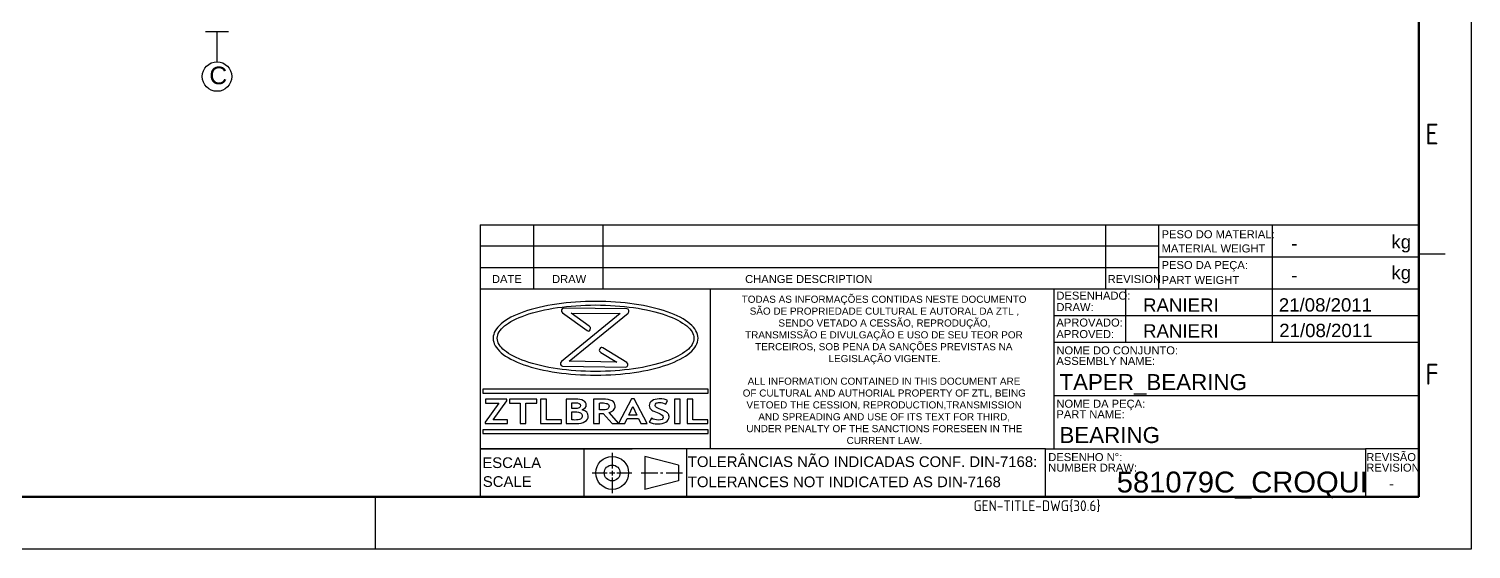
# Model space of a CAD drawing. Header units: millimetres. Extents: x 2659 to 3032, y 1080 to 1344.
# Drawn here: x 2786.1 to 3031.5, y 1079.9 to 1168.4 of the extents above; entities that cross this region are included whole.
import ezdxf
from ezdxf.enums import TextEntityAlignment as Align

# ---------------------------------------------------------------- set-up
doc = ezdxf.new("R2010")
doc.units = ezdxf.units.MM
for name, color, linetype, lineweight in [('AM_0', 7, 'Continuous', 50), ('AM_5', 3, 'Continuous', 25), ('AM_8', 1, 'Continuous', 25), ('AM_BOR', 7, 'Continuous', 50)]:
    doc.layers.add(name, color=color, linetype=linetype, lineweight=lineweight)
doc.layers.add('Camada 1', color=7, linetype='Continuous')
doc.styles.add('ACISOTS', font='isocp.shx', dxfattribs={"height": 1})
doc.styles.get("Standard").update_dxf_attribs({"font": 'arial.ttf'})

# ---------------------------------------------------------------- blocks, each defined once
blk = doc.blocks.new('A3 ZTL')
for p, q in [((401.17, 9.78), (401.17, 280.82)), ((19.57, 9.78), (401.17, 9.78))]:
    blk.add_line(p, q)
at = {"layer": 'AM_BOR', "color": 135, "lineweight": 25}
for p, q in [((410.96, 290.61), (410.96, 0)), ((406.07, 55.28), (401.17, 55.28)), ((205.48, 9.78), (205.48, 0)), ((410.96, 0), (0, 0))]:
    blk.add_line(p, q, dxfattribs=at)
at = {"layer": 'AM_BOR', "color": 135, "lineweight": 25, "style": 'ACISOTS'}
for s, p in [('E', (403.62, 77.79)), ('F', (403.62, 32.78))]:
    blk.add_text(s, height=3.91, dxfattribs=at).set_placement(p, align=Align.MIDDLE)

msp = doc.modelspace()

# ---------------------------------------------------------------- linework, layer by layer
at = {"layer": 'AM_5', "color": 0}
for p, q in [((2816.219, 1167.963), (2820.1, 1167.963)), ((2818.159, 1162.807), (2818.159, 1167.963))]:
    msp.add_line(p, q, dxfattribs=at)
msp.add_circle((2818.159, 1160.301), 2.506, dxfattribs=at)
at = {"layer": 'AM_8', "color": 0}
for p, q in [((2862.914, 1135.089), (3022.634, 1135.089)), ((2862.914, 1135.089), (2862.914, 1088.806)), ((2871.989, 1135.089), (2871.989, 1124.199)), ((2883.787, 1135.089), (2883.787, 1124.199)), ((2969.317, 1135.089), (2969.317, 1124.199)), ((2978.392, 1124.199), (2978.392, 1135.089)), ((2997.678, 1135.089), (2997.678, 1129.644)), ((3022.634, 1088.806), (3022.634, 1135.089)), ((2978.392, 1131.459), (2862.914, 1131.459)), ((2978.392, 1129.644), (3022.634, 1129.644)), ((2997.678, 1129.644), (2997.678, 1124.199)), ((2862.914, 1127.829), (2978.392, 1127.829)), ((2862.914, 1124.199), (2959.109, 1124.199)), ((2902.07, 1124.199), (2902.07, 1096.974)), ((2959.109, 1124.199), (3022.634, 1124.199)), ((2960.495, 1124.199), (2960.495, 1106.956)), ((2972.722, 1124.199), (2972.722, 1115.124)), ((2997.678, 1124.199), (2997.678, 1115.124)), ((2960.495, 1119.661), (3022.634, 1119.661)), ((2960.495, 1115.124), (3022.634, 1115.124)), ((2960.495, 1106.956), (2960.495, 1096.974)), ((2960.495, 1106.049), (3022.634, 1106.049)), ((2862.914, 1096.974), (2888.766, 1096.974)), ((2959.109, 1096.974), (2862.914, 1096.974)), ((2903.173, 1096.974), (2862.914, 1096.974)), ((2880.551, 1096.974), (2880.551, 1088.806)), ((2898.027, 1096.974), (2898.027, 1088.806)), ((2959.109, 1088.806), (2959.109, 1096.974)), ((2959.109, 1096.974), (3013.559, 1096.974)), ((3022.634, 1096.974), (3013.559, 1096.974)), ((3013.559, 1096.974), (3013.559, 1088.806)), ((2885.387, 1096.319), (2885.387, 1093.626)), ((2896.669, 1094.236), (2890.96, 1095.684)), ((2890.96, 1095.684), (2890.96, 1090.096)), ((2881.974, 1092.89), (2884.536, 1092.89)), ((2884.925, 1092.89), (2885.826, 1092.89)), ((2885.387, 1093.251), (2885.387, 1092.447)), ((2885.387, 1092.087), (2885.387, 1089.461)), ((2886.173, 1092.89), (2888.719, 1092.89)), ((2890.337, 1092.89), (2893.144, 1092.89)), ((2893.576, 1092.89), (2894.028, 1092.89)), ((2894.551, 1092.89), (2897.331, 1092.89)), ((2896.669, 1094.236), (2896.669, 1091.544)), ((2896.669, 1091.544), (2890.96, 1090.096)), ((2862.914, 1088.806), (3022.634, 1088.806))]:
    msp.add_line(p, q, dxfattribs=at)
for radius in [2.794, 1.346]:
    msp.add_circle((2885.387, 1092.89), radius, dxfattribs=at)
at = {"layer": 'Camada 1'}
for points, knots in [([(2882.56, 1122.069), (2884.887, 1122.069), (2887.11, 1121.906), (2889.142, 1121.611), (2889.142, 1121.611), (2891.253, 1121.305), (2893.157, 1120.855), (2894.754, 1120.298), (2894.754, 1120.298), (2896.393, 1119.726), (2897.716, 1119.035), (2898.62, 1118.262), (2898.62, 1118.262), (2899.501, 1117.51), (2899.987, 1116.678), (2899.987, 1115.798), (2899.987, 1115.798), (2899.987, 1114.918), (2899.501, 1114.086), (2898.62, 1113.334), (2898.62, 1113.334), (2897.716, 1112.561), (2896.393, 1111.87), (2894.754, 1111.298), (2894.754, 1111.298), (2893.157, 1110.741), (2891.253, 1110.291), (2889.142, 1109.985), (2889.142, 1109.985), (2887.111, 1109.69), (2884.887, 1109.527), (2882.56, 1109.527), (2882.56, 1109.527), (2880.234, 1109.527), (2878.01, 1109.69), (2875.979, 1109.985), (2875.979, 1109.985), (2873.868, 1110.291), (2871.964, 1110.741), (2870.367, 1111.298), (2870.367, 1111.298), (2868.728, 1111.87), (2867.405, 1112.561), (2866.5, 1113.334), (2866.5, 1113.334), (2865.62, 1114.086), (2865.134, 1114.918), (2865.134, 1115.798), (2865.134, 1115.798), (2865.134, 1116.678), (2865.62, 1117.51), (2866.5, 1118.262), (2866.5, 1118.262), (2867.405, 1119.035), (2868.728, 1119.726), (2870.367, 1120.298), (2870.367, 1120.298), (2871.964, 1120.855), (2873.868, 1121.305), (2875.979, 1121.611), (2875.979, 1121.611), (2878.01, 1121.906), (2880.234, 1122.069), (2882.56, 1122.069)], [0, 0, 0, 0, 0.0588235, 0.0588235, 0.0588235, 0.0588235, 0.1176471, 0.1176471, 0.1176471, 0.1176471, 0.1764706, 0.1764706, 0.1764706, 0.1764706, 0.2352941, 0.2352941, 0.2352941, 0.2352941, 0.2941176, 0.2941176, 0.2941176, 0.2941176, 0.3529412, 0.3529412, 0.3529412, 0.3529412, 0.4117647, 0.4117647, 0.4117647, 0.4117647, 0.4705882, 0.4705882, 0.4705882, 0.4705882, 0.5294118, 0.5294118, 0.5294118, 0.5294118, 0.5882353, 0.5882353, 0.5882353, 0.5882353, 0.6470588, 0.6470588, 0.6470588, 0.6470588, 0.7058824, 0.7058824, 0.7058824, 0.7058824, 0.7647059, 0.7647059, 0.7647059, 0.7647059, 0.8235294, 0.8235294, 0.8235294, 0.8235294, 0.8823529, 0.8823529, 0.8823529, 0.8823529, 1, 1, 1, 1]), ([(2882.56, 1121.45), (2880.274, 1121.45), (2878.093, 1121.291), (2876.104, 1121.003), (2876.104, 1121.003), (2874.038, 1120.704), (2872.177, 1120.266), (2870.621, 1119.723), (2870.621, 1119.723), (2869.107, 1119.194), (2867.887, 1118.57), (2867.056, 1117.884), (2867.056, 1117.884), (2866.267, 1117.233), (2865.831, 1116.528), (2865.831, 1115.798), (2865.831, 1115.798), (2865.831, 1115.068), (2866.267, 1114.363), (2867.056, 1113.712), (2867.056, 1113.712), (2867.887, 1113.026), (2869.107, 1112.402), (2870.621, 1111.873), (2870.621, 1111.873), (2872.177, 1111.33), (2874.037, 1110.892), (2876.104, 1110.593), (2876.104, 1110.593), (2878.093, 1110.305), (2880.274, 1110.145), (2882.56, 1110.145), (2882.56, 1110.145), (2884.846, 1110.145), (2887.027, 1110.305), (2889.017, 1110.593), (2889.017, 1110.593), (2891.083, 1110.892), (2892.943, 1111.33), (2894.499, 1111.873), (2894.499, 1111.873), (2896.014, 1112.402), (2897.234, 1113.026), (2898.065, 1113.712), (2898.065, 1113.712), (2898.854, 1114.363), (2899.289, 1115.068), (2899.289, 1115.798), (2899.289, 1115.798), (2899.289, 1116.528), (2898.854, 1117.233), (2898.065, 1117.884), (2898.065, 1117.884), (2897.234, 1118.57), (2896.014, 1119.194), (2894.499, 1119.723), (2894.499, 1119.723), (2892.943, 1120.266), (2891.083, 1120.704), (2889.016, 1121.003), (2889.016, 1121.003), (2887.027, 1121.291), (2884.846, 1121.45), (2882.56, 1121.45)], [0, 0, 0, 0, 0.0588235, 0.0588235, 0.0588235, 0.0588235, 0.1176471, 0.1176471, 0.1176471, 0.1176471, 0.1764706, 0.1764706, 0.1764706, 0.1764706, 0.2352941, 0.2352941, 0.2352941, 0.2352941, 0.2941176, 0.2941176, 0.2941176, 0.2941176, 0.3529412, 0.3529412, 0.3529412, 0.3529412, 0.4117647, 0.4117647, 0.4117647, 0.4117647, 0.4705882, 0.4705882, 0.4705882, 0.4705882, 0.5294118, 0.5294118, 0.5294118, 0.5294118, 0.5882353, 0.5882353, 0.5882353, 0.5882353, 0.6470588, 0.6470588, 0.6470588, 0.6470588, 0.7058824, 0.7058824, 0.7058824, 0.7058824, 0.7647059, 0.7647059, 0.7647059, 0.7647059, 0.8235294, 0.8235294, 0.8235294, 0.8235294, 0.8823529, 0.8823529, 0.8823529, 0.8823529, 1, 1, 1, 1]), ([(2881.111, 1117.133), (2881.111, 1117.133), (2876.936, 1120.125), (2876.936, 1120.125), (2876.936, 1120.125), (2876.625, 1120.348), (2876.751, 1120.913), (2877.117, 1120.91), (2877.117, 1120.91), (2877.117, 1120.91), (2887.9, 1120.823), (2887.9, 1120.823), (2887.9, 1120.823), (2888.254, 1120.821), (2888.385, 1120.287), (2888.097, 1120.052), (2888.097, 1120.052), (2888.097, 1120.052), (2878.058, 1111.873), (2878.058, 1111.873), (2878.058, 1111.873), (2878.058, 1111.873), (2886.194, 1111.742), (2886.194, 1111.742), (2886.194, 1111.742), (2886.194, 1111.742), (2883.458, 1113.391), (2883.458, 1113.391), (2883.458, 1113.391), (2883.278, 1113.499), (2883.098, 1113.608), (2883.255, 1113.984), (2883.255, 1113.984), (2883.412, 1114.36), (2883.592, 1114.251), (2883.771, 1114.143), (2883.771, 1114.143), (2883.771, 1114.143), (2887.874, 1111.672), (2887.874, 1111.672), (2887.874, 1111.672), (2888.21, 1111.469), (2888.091, 1110.867), (2887.713, 1110.873), (2887.713, 1110.873), (2887.713, 1110.873), (2876.93, 1111.047), (2876.93, 1111.047), (2876.93, 1111.047), (2876.577, 1111.052), (2876.448, 1111.584), (2876.736, 1111.819), (2876.736, 1111.819), (2876.736, 1111.819), (2886.764, 1119.988), (2886.764, 1119.988), (2886.764, 1119.988), (2886.764, 1119.988), (2878.406, 1120.055), (2878.406, 1120.055), (2878.406, 1120.055), (2878.406, 1120.055), (2881.471, 1117.859), (2881.471, 1117.859), (2881.471, 1117.859), (2881.642, 1117.736), (2881.813, 1117.614), (2881.633, 1117.251), (2881.633, 1117.251), (2881.452, 1116.888), (2881.282, 1117.011), (2881.111, 1117.133)], [0, 0, 0, 0, 0.0526316, 0.0526316, 0.0526316, 0.0526316, 0.1052632, 0.1052632, 0.1052632, 0.1052632, 0.1578947, 0.1578947, 0.1578947, 0.1578947, 0.2105263, 0.2105263, 0.2105263, 0.2105263, 0.2631579, 0.2631579, 0.2631579, 0.2631579, 0.3157895, 0.3157895, 0.3157895, 0.3157895, 0.3684211, 0.3684211, 0.3684211, 0.3684211, 0.4210526, 0.4210526, 0.4210526, 0.4210526, 0.4736842, 0.4736842, 0.4736842, 0.4736842, 0.5263158, 0.5263158, 0.5263158, 0.5263158, 0.5789474, 0.5789474, 0.5789474, 0.5789474, 0.6315789, 0.6315789, 0.6315789, 0.6315789, 0.6842105, 0.6842105, 0.6842105, 0.6842105, 0.7368421, 0.7368421, 0.7368421, 0.7368421, 0.7894737, 0.7894737, 0.7894737, 0.7894737, 0.8421053, 0.8421053, 0.8421053, 0.8421053, 0.8947368, 0.8947368, 0.8947368, 0.8947368, 1, 1, 1, 1]), ([(2863.467, 1107.107), (2863.467, 1107.107), (2901.654, 1107.107), (2901.654, 1107.107), (2901.654, 1107.107), (2901.654, 1107.107), (2901.729, 1107.107), (2901.729, 1107.107), (2901.729, 1107.107), (2901.729, 1107.107), (2901.729, 1107.032), (2901.729, 1107.032), (2901.729, 1107.032), (2901.729, 1107.032), (2901.729, 1106.535), (2901.729, 1106.535), (2901.729, 1106.535), (2901.729, 1106.535), (2901.729, 1106.46), (2901.729, 1106.46), (2901.729, 1106.46), (2901.729, 1106.46), (2901.654, 1106.46), (2901.654, 1106.46), (2901.654, 1106.46), (2901.654, 1106.46), (2863.467, 1106.46), (2863.467, 1106.46), (2863.467, 1106.46), (2863.467, 1106.46), (2863.392, 1106.46), (2863.392, 1106.46), (2863.392, 1106.46), (2863.392, 1106.46), (2863.392, 1106.535), (2863.392, 1106.535), (2863.392, 1106.535), (2863.392, 1106.535), (2863.392, 1107.032), (2863.392, 1107.032), (2863.392, 1107.032), (2863.392, 1107.032), (2863.392, 1107.107), (2863.392, 1107.107), (2863.392, 1107.107), (2863.392, 1107.107), (2863.467, 1107.107), (2863.467, 1107.107)], [0, 0, 0, 0, 0.0769231, 0.0769231, 0.0769231, 0.0769231, 0.1538462, 0.1538462, 0.1538462, 0.1538462, 0.2307692, 0.2307692, 0.2307692, 0.2307692, 0.3076923, 0.3076923, 0.3076923, 0.3076923, 0.3846154, 0.3846154, 0.3846154, 0.3846154, 0.4615385, 0.4615385, 0.4615385, 0.4615385, 0.5384615, 0.5384615, 0.5384615, 0.5384615, 0.6153846, 0.6153846, 0.6153846, 0.6153846, 0.6923077, 0.6923077, 0.6923077, 0.6923077, 0.7692308, 0.7692308, 0.7692308, 0.7692308, 0.8461538, 0.8461538, 0.8461538, 0.8461538, 1, 1, 1, 1]), ([(2863.772, 1101.295), (2863.772, 1101.295), (2863.772, 1101.531), (2863.772, 1101.531), (2863.772, 1101.531), (2863.772, 1101.531), (2866.108, 1104.762), (2866.108, 1104.762), (2866.108, 1104.762), (2866.108, 1104.762), (2863.811, 1104.762), (2863.811, 1104.762), (2863.811, 1104.762), (2863.811, 1104.762), (2863.811, 1105.411), (2863.811, 1105.411), (2863.811, 1105.411), (2863.811, 1105.411), (2867.462, 1105.411), (2867.462, 1105.411), (2867.462, 1105.411), (2867.462, 1105.411), (2867.462, 1105.175), (2867.462, 1105.175), (2867.462, 1105.175), (2867.462, 1105.175), (2865.119, 1101.944), (2865.119, 1101.944), (2865.119, 1101.944), (2865.119, 1101.944), (2867.546, 1101.944), (2867.546, 1101.944), (2867.546, 1101.944), (2867.546, 1101.944), (2867.546, 1101.295), (2867.546, 1101.295), (2867.546, 1101.295), (2867.546, 1101.295), (2863.772, 1101.295), (2863.772, 1101.295)], [0, 0, 0, 0, 0.0909091, 0.0909091, 0.0909091, 0.0909091, 0.1818182, 0.1818182, 0.1818182, 0.1818182, 0.2727273, 0.2727273, 0.2727273, 0.2727273, 0.3636364, 0.3636364, 0.3636364, 0.3636364, 0.4545455, 0.4545455, 0.4545455, 0.4545455, 0.5454545, 0.5454545, 0.5454545, 0.5454545, 0.6363636, 0.6363636, 0.6363636, 0.6363636, 0.7272727, 0.7272727, 0.7272727, 0.7272727, 0.8181818, 0.8181818, 0.8181818, 0.8181818, 1, 1, 1, 1]), ([(2870.704, 1104.762), (2870.704, 1104.762), (2870.704, 1101.295), (2870.704, 1101.295), (2870.704, 1101.295), (2870.704, 1101.295), (2869.709, 1101.295), (2869.709, 1101.295), (2869.709, 1101.295), (2869.709, 1101.295), (2869.709, 1104.762), (2869.709, 1104.762), (2869.709, 1104.762), (2869.709, 1104.762), (2867.928, 1104.762), (2867.928, 1104.762), (2867.928, 1104.762), (2867.928, 1104.762), (2867.928, 1105.411), (2867.928, 1105.411), (2867.928, 1105.411), (2867.928, 1105.411), (2872.565, 1105.411), (2872.565, 1105.411), (2872.565, 1105.411), (2872.565, 1105.411), (2872.565, 1104.762), (2872.565, 1104.762), (2872.565, 1104.762), (2872.565, 1104.762), (2870.704, 1104.762), (2870.704, 1104.762)], [0, 0, 0, 0, 0.1111111, 0.1111111, 0.1111111, 0.1111111, 0.2222222, 0.2222222, 0.2222222, 0.2222222, 0.3333333, 0.3333333, 0.3333333, 0.3333333, 0.4444444, 0.4444444, 0.4444444, 0.4444444, 0.5555556, 0.5555556, 0.5555556, 0.5555556, 0.6666667, 0.6666667, 0.6666667, 0.6666667, 0.7777778, 0.7777778, 0.7777778, 0.7777778, 1, 1, 1, 1]), ([(2873.215, 1101.295), (2873.215, 1101.295), (2873.215, 1105.411), (2873.215, 1105.411), (2873.215, 1105.411), (2873.215, 1105.411), (2874.209, 1105.411), (2874.209, 1105.411), (2874.209, 1105.411), (2874.209, 1105.411), (2874.209, 1101.944), (2874.209, 1101.944), (2874.209, 1101.944), (2874.209, 1101.944), (2876.741, 1101.944), (2876.741, 1101.944), (2876.741, 1101.944), (2876.741, 1101.944), (2876.741, 1101.295), (2876.741, 1101.295), (2876.741, 1101.295), (2876.741, 1101.295), (2873.215, 1101.295), (2873.215, 1101.295)], [0, 0, 0, 0, 0.1428571, 0.1428571, 0.1428571, 0.1428571, 0.2857143, 0.2857143, 0.2857143, 0.2857143, 0.4285714, 0.4285714, 0.4285714, 0.4285714, 0.5714286, 0.5714286, 0.5714286, 0.5714286, 0.7142857, 0.7142857, 0.7142857, 0.7142857, 1, 1, 1, 1]), ([(2879.255, 1101.295), (2879.255, 1101.295), (2877.542, 1101.295), (2877.542, 1101.295), (2877.542, 1101.295), (2877.542, 1101.295), (2877.542, 1105.408), (2877.542, 1105.408), (2877.542, 1105.408), (2878.298, 1105.434), (2878.826, 1105.447), (2879.129, 1105.447), (2879.129, 1105.447), (2879.711, 1105.447), (2880.165, 1105.356), (2880.493, 1105.173), (2880.493, 1105.173), (2880.82, 1104.991), (2880.983, 1104.73), (2880.983, 1104.392), (2880.983, 1104.392), (2880.983, 1104.066), (2880.748, 1103.808), (2880.28, 1103.619), (2880.28, 1103.619), (2880.975, 1103.44), (2881.324, 1103.073), (2881.324, 1102.517), (2881.324, 1102.517), (2881.324, 1102.143), (2881.131, 1101.846), (2880.747, 1101.625), (2880.747, 1101.625), (2880.362, 1101.406), (2879.865, 1101.295), (2879.255, 1101.295)], [0, 0, 0, 0, 0.1, 0.1, 0.1, 0.1, 0.2, 0.2, 0.2, 0.2, 0.3, 0.3, 0.3, 0.3, 0.4, 0.4, 0.4, 0.4, 0.5, 0.5, 0.5, 0.5, 0.6, 0.6, 0.6, 0.6, 0.7, 0.7, 0.7, 0.7, 0.8, 0.8, 0.8, 0.8, 1, 1, 1, 1]), ([(2878.536, 1104.824), (2878.536, 1104.824), (2878.536, 1103.837), (2878.536, 1103.837), (2878.536, 1103.837), (2878.689, 1103.831), (2878.85, 1103.827), (2879.018, 1103.827), (2879.018, 1103.827), (2879.665, 1103.827), (2879.989, 1104.005), (2879.989, 1104.363), (2879.989, 1104.363), (2879.989, 1104.679), (2879.695, 1104.838), (2879.107, 1104.838), (2879.107, 1104.838), (2878.951, 1104.838), (2878.761, 1104.833), (2878.536, 1104.824)], [0, 0, 0, 0, 0.1666667, 0.1666667, 0.1666667, 0.1666667, 0.3333333, 0.3333333, 0.3333333, 0.3333333, 0.5, 0.5, 0.5, 0.5, 0.6666667, 0.6666667, 0.6666667, 0.6666667, 1, 1, 1, 1]), ([(2885.36, 1101.295), (2885.36, 1101.295), (2883.866, 1102.994), (2883.866, 1102.994), (2883.866, 1102.994), (2883.716, 1102.996), (2883.506, 1103.003), (2883.234, 1103.015), (2883.234, 1103.015), (2883.234, 1103.015), (2883.234, 1101.295), (2883.234, 1101.295), (2883.234, 1101.295), (2883.234, 1101.295), (2882.202, 1101.295), (2882.202, 1101.295), (2882.202, 1101.295), (2882.202, 1101.295), (2882.202, 1105.411), (2882.202, 1105.411), (2882.202, 1105.411), (2882.258, 1105.411), (2882.474, 1105.418), (2882.849, 1105.432), (2882.849, 1105.432), (2883.224, 1105.446), (2883.525, 1105.453), (2883.755, 1105.453), (2883.755, 1105.453), (2885.177, 1105.453), (2885.889, 1105.048), (2885.889, 1104.239), (2885.889, 1104.239), (2885.889, 1103.996), (2885.789, 1103.774), (2885.594, 1103.574), (2885.594, 1103.574), (2885.398, 1103.373), (2885.15, 1103.232), (2884.853, 1103.15), (2884.853, 1103.15), (2884.853, 1103.15), (2886.507, 1101.295), (2886.507, 1101.295), (2886.507, 1101.295), (2886.507, 1101.295), (2885.36, 1101.295), (2885.36, 1101.295)], [0, 0, 0, 0, 0.0769231, 0.0769231, 0.0769231, 0.0769231, 0.1538462, 0.1538462, 0.1538462, 0.1538462, 0.2307692, 0.2307692, 0.2307692, 0.2307692, 0.3076923, 0.3076923, 0.3076923, 0.3076923, 0.3846154, 0.3846154, 0.3846154, 0.3846154, 0.4615385, 0.4615385, 0.4615385, 0.4615385, 0.5384615, 0.5384615, 0.5384615, 0.5384615, 0.6153846, 0.6153846, 0.6153846, 0.6153846, 0.6923077, 0.6923077, 0.6923077, 0.6923077, 0.7692308, 0.7692308, 0.7692308, 0.7692308, 0.8461538, 0.8461538, 0.8461538, 0.8461538, 1, 1, 1, 1]), ([(2883.234, 1104.776), (2883.234, 1104.776), (2883.234, 1103.633), (2883.234, 1103.633), (2883.234, 1103.633), (2883.418, 1103.622), (2883.559, 1103.616), (2883.656, 1103.616), (2883.656, 1103.616), (2884.071, 1103.616), (2884.375, 1103.659), (2884.567, 1103.745), (2884.567, 1103.745), (2884.76, 1103.832), (2884.856, 1103.998), (2884.856, 1104.248), (2884.856, 1104.248), (2884.856, 1104.45), (2884.753, 1104.592), (2884.546, 1104.672), (2884.546, 1104.672), (2884.34, 1104.752), (2884.015, 1104.792), (2883.571, 1104.792), (2883.571, 1104.792), (2883.464, 1104.792), (2883.352, 1104.788), (2883.234, 1104.776)], [0, 0, 0, 0, 0.125, 0.125, 0.125, 0.125, 0.25, 0.25, 0.25, 0.25, 0.375, 0.375, 0.375, 0.375, 0.5, 0.5, 0.5, 0.5, 0.625, 0.625, 0.625, 0.625, 0.75, 0.75, 0.75, 0.75, 1, 1, 1, 1]), ([(2890.254, 1101.295), (2890.254, 1101.295), (2889.845, 1102.129), (2889.845, 1102.129), (2889.845, 1102.129), (2889.845, 1102.129), (2887.926, 1102.129), (2887.926, 1102.129), (2887.926, 1102.129), (2887.926, 1102.129), (2887.535, 1101.295), (2887.535, 1101.295), (2887.535, 1101.295), (2887.535, 1101.295), (2886.431, 1101.295), (2886.431, 1101.295), (2886.431, 1101.295), (2886.431, 1101.295), (2888.664, 1105.468), (2888.664, 1105.468), (2888.664, 1105.468), (2888.664, 1105.468), (2889.1, 1105.468), (2889.1, 1105.468), (2889.1, 1105.468), (2889.1, 1105.468), (2891.351, 1101.295), (2891.351, 1101.295), (2891.351, 1101.295), (2891.351, 1101.295), (2890.254, 1101.295), (2890.254, 1101.295)], [0, 0, 0, 0, 0.1111111, 0.1111111, 0.1111111, 0.1111111, 0.2222222, 0.2222222, 0.2222222, 0.2222222, 0.3333333, 0.3333333, 0.3333333, 0.3333333, 0.4444444, 0.4444444, 0.4444444, 0.4444444, 0.5555556, 0.5555556, 0.5555556, 0.5555556, 0.6666667, 0.6666667, 0.6666667, 0.6666667, 0.7777778, 0.7777778, 0.7777778, 0.7777778, 1, 1, 1, 1]), ([(2888.882, 1104.209), (2888.882, 1104.209), (2888.209, 1102.688), (2888.209, 1102.688), (2888.209, 1102.688), (2888.209, 1102.688), (2889.554, 1102.688), (2889.554, 1102.688), (2889.554, 1102.688), (2889.554, 1102.688), (2888.882, 1104.209), (2888.882, 1104.209)], [0, 0, 0, 0, 0.25, 0.25, 0.25, 0.25, 0.5, 0.5, 0.5, 0.5, 1, 1, 1, 1]), ([(2891.676, 1101.522), (2891.676, 1101.522), (2892.044, 1102.177), (2892.044, 1102.177), (2892.044, 1102.177), (2892.436, 1101.975), (2892.822, 1101.874), (2893.202, 1101.874), (2893.202, 1101.874), (2893.786, 1101.874), (2894.077, 1102.024), (2894.077, 1102.323), (2894.077, 1102.323), (2894.077, 1102.464), (2894.008, 1102.598), (2893.871, 1102.725), (2893.871, 1102.725), (2893.734, 1102.853), (2893.45, 1102.995), (2893.02, 1103.154), (2893.02, 1103.154), (2892.591, 1103.312), (2892.301, 1103.442), (2892.153, 1103.544), (2892.153, 1103.544), (2892.004, 1103.647), (2891.889, 1103.767), (2891.808, 1103.908), (2891.808, 1103.908), (2891.728, 1104.048), (2891.688, 1104.204), (2891.688, 1104.374), (2891.688, 1104.374), (2891.688, 1104.693), (2891.847, 1104.956), (2892.164, 1105.166), (2892.164, 1105.166), (2892.481, 1105.376), (2892.889, 1105.481), (2893.386, 1105.481), (2893.386, 1105.481), (2894.033, 1105.481), (2894.508, 1105.392), (2894.812, 1105.214), (2894.812, 1105.214), (2894.812, 1105.214), (2894.509, 1104.585), (2894.509, 1104.585), (2894.509, 1104.585), (2894.161, 1104.768), (2893.792, 1104.86), (2893.405, 1104.86), (2893.405, 1104.86), (2893.176, 1104.86), (2892.998, 1104.815), (2892.872, 1104.727), (2892.872, 1104.727), (2892.745, 1104.638), (2892.682, 1104.522), (2892.682, 1104.38), (2892.682, 1104.38), (2892.682, 1104.144), (2893.037, 1103.899), (2893.748, 1103.644), (2893.748, 1103.644), (2894.123, 1103.509), (2894.393, 1103.385), (2894.559, 1103.272), (2894.559, 1103.272), (2894.725, 1103.158), (2894.851, 1103.026), (2894.937, 1102.876), (2894.937, 1102.876), (2895.025, 1102.725), (2895.068, 1102.556), (2895.068, 1102.371), (2895.068, 1102.371), (2895.068, 1102.037), (2894.889, 1101.763), (2894.53, 1101.548), (2894.53, 1101.548), (2894.173, 1101.333), (2893.692, 1101.225), (2893.091, 1101.225), (2893.091, 1101.225), (2892.569, 1101.225), (2892.098, 1101.324), (2891.676, 1101.522)], [0, 0, 0, 0, 0.0434783, 0.0434783, 0.0434783, 0.0434783, 0.0869565, 0.0869565, 0.0869565, 0.0869565, 0.1304348, 0.1304348, 0.1304348, 0.1304348, 0.173913, 0.173913, 0.173913, 0.173913, 0.2173913, 0.2173913, 0.2173913, 0.2173913, 0.2608696, 0.2608696, 0.2608696, 0.2608696, 0.3043478, 0.3043478, 0.3043478, 0.3043478, 0.3478261, 0.3478261, 0.3478261, 0.3478261, 0.3913043, 0.3913043, 0.3913043, 0.3913043, 0.4347826, 0.4347826, 0.4347826, 0.4347826, 0.4782609, 0.4782609, 0.4782609, 0.4782609, 0.5217391, 0.5217391, 0.5217391, 0.5217391, 0.5652174, 0.5652174, 0.5652174, 0.5652174, 0.6086957, 0.6086957, 0.6086957, 0.6086957, 0.6521739, 0.6521739, 0.6521739, 0.6521739, 0.6956522, 0.6956522, 0.6956522, 0.6956522, 0.7391304, 0.7391304, 0.7391304, 0.7391304, 0.7826087, 0.7826087, 0.7826087, 0.7826087, 0.826087, 0.826087, 0.826087, 0.826087, 0.8695652, 0.8695652, 0.8695652, 0.8695652, 0.9130435, 0.9130435, 0.9130435, 0.9130435, 1, 1, 1, 1]), ([(2895.966, 1101.295), (2895.966, 1101.295), (2895.966, 1105.411), (2895.966, 1105.411), (2895.966, 1105.411), (2895.966, 1105.411), (2896.96, 1105.411), (2896.96, 1105.411), (2896.96, 1105.411), (2896.96, 1105.411), (2896.96, 1101.295), (2896.96, 1101.295), (2896.96, 1101.295), (2896.96, 1101.295), (2895.966, 1101.295), (2895.966, 1101.295)], [0, 0, 0, 0, 0.2, 0.2, 0.2, 0.2, 0.4, 0.4, 0.4, 0.4, 0.6, 0.6, 0.6, 0.6, 1, 1, 1, 1]), ([(2898.125, 1101.295), (2898.125, 1101.295), (2898.125, 1105.411), (2898.125, 1105.411), (2898.125, 1105.411), (2898.125, 1105.411), (2899.12, 1105.411), (2899.12, 1105.411), (2899.12, 1105.411), (2899.12, 1105.411), (2899.12, 1101.944), (2899.12, 1101.944), (2899.12, 1101.944), (2899.12, 1101.944), (2901.652, 1101.944), (2901.652, 1101.944), (2901.652, 1101.944), (2901.652, 1101.944), (2901.652, 1101.295), (2901.652, 1101.295), (2901.652, 1101.295), (2901.652, 1101.295), (2898.125, 1101.295), (2898.125, 1101.295)], [0, 0, 0, 0, 0.1428571, 0.1428571, 0.1428571, 0.1428571, 0.2857143, 0.2857143, 0.2857143, 0.2857143, 0.4285714, 0.4285714, 0.4285714, 0.4285714, 0.5714286, 0.5714286, 0.5714286, 0.5714286, 0.7142857, 0.7142857, 0.7142857, 0.7142857, 1, 1, 1, 1]), ([(2878.536, 1103.268), (2878.536, 1103.268), (2878.536, 1101.908), (2878.536, 1101.908), (2878.536, 1101.908), (2878.737, 1101.895), (2878.901, 1101.888), (2879.026, 1101.888), (2879.026, 1101.888), (2879.469, 1101.888), (2879.792, 1101.943), (2879.991, 1102.054), (2879.991, 1102.054), (2880.191, 1102.164), (2880.292, 1102.348), (2880.292, 1102.604), (2880.292, 1102.604), (2880.292, 1102.838), (2880.199, 1103.009), (2880.012, 1103.115), (2880.012, 1103.115), (2879.826, 1103.223), (2879.501, 1103.275), (2879.038, 1103.275), (2879.038, 1103.275), (2878.941, 1103.275), (2878.774, 1103.273), (2878.536, 1103.268)], [0, 0, 0, 0, 0.125, 0.125, 0.125, 0.125, 0.25, 0.25, 0.25, 0.25, 0.375, 0.375, 0.375, 0.375, 0.5, 0.5, 0.5, 0.5, 0.625, 0.625, 0.625, 0.625, 0.75, 0.75, 0.75, 0.75, 1, 1, 1, 1]), ([(2863.467, 1100.246), (2863.467, 1100.246), (2901.654, 1100.246), (2901.654, 1100.246), (2901.654, 1100.246), (2901.654, 1100.246), (2901.729, 1100.246), (2901.729, 1100.246), (2901.729, 1100.246), (2901.729, 1100.246), (2901.729, 1100.171), (2901.729, 1100.171), (2901.729, 1100.171), (2901.729, 1100.171), (2901.729, 1099.674), (2901.729, 1099.674), (2901.729, 1099.674), (2901.729, 1099.674), (2901.729, 1099.599), (2901.729, 1099.599), (2901.729, 1099.599), (2901.729, 1099.599), (2901.654, 1099.599), (2901.654, 1099.599), (2901.654, 1099.599), (2901.654, 1099.599), (2863.467, 1099.599), (2863.467, 1099.599), (2863.467, 1099.599), (2863.467, 1099.599), (2863.392, 1099.599), (2863.392, 1099.599), (2863.392, 1099.599), (2863.392, 1099.599), (2863.392, 1099.674), (2863.392, 1099.674), (2863.392, 1099.674), (2863.392, 1099.674), (2863.392, 1100.171), (2863.392, 1100.171), (2863.392, 1100.171), (2863.392, 1100.171), (2863.392, 1100.246), (2863.392, 1100.246), (2863.392, 1100.246), (2863.392, 1100.246), (2863.467, 1100.246), (2863.467, 1100.246)], [0, 0, 0, 0, 0.0769231, 0.0769231, 0.0769231, 0.0769231, 0.1538462, 0.1538462, 0.1538462, 0.1538462, 0.2307692, 0.2307692, 0.2307692, 0.2307692, 0.3076923, 0.3076923, 0.3076923, 0.3076923, 0.3846154, 0.3846154, 0.3846154, 0.3846154, 0.4615385, 0.4615385, 0.4615385, 0.4615385, 0.5384615, 0.5384615, 0.5384615, 0.5384615, 0.6153846, 0.6153846, 0.6153846, 0.6153846, 0.6923077, 0.6923077, 0.6923077, 0.6923077, 0.7692308, 0.7692308, 0.7692308, 0.7692308, 0.8461538, 0.8461538, 0.8461538, 0.8461538, 1, 1, 1, 1])]:
    msp.add_open_spline(points, degree=3, knots=knots, dxfattribs=at)

# ---------------------------------------------------------------- block references
at = {"layer": 'AM_0', "color": 0, "lineweight": 0, "xscale": 0.9075000000000002, "yscale": 0.9075000000000002, "zscale": 0.9075000000000002}
msp.add_blockref('A3 ZTL', (2658.569, 1079.927), dxfattribs=at)

# ---------------------------------------------------------------- texts
at = {"color": 0, "char_height": 1.21, "attachment_point": 1}
for s, insert in [('\\pi-0.030453;TODAS AS INFORMAÇÕES CONTIDAS NESTE DOCUMENTO \\P\\pi1.3368;SÃO DE PROPRIEDADE CULTURAL E AUTORAL DA ZTL , \\P\\pi6.2214;SENDO VETADO A CESSÃO, REPRODUÇÃO, \\P\\pi0.5502;TRANSMISSÃO E DIVULGAÇÃO E USO DE SEU TEOR POR \\P\\pi2.2748;TERCEIROS, SOB PENA DA SANÇÕES PREVISTAS NA \\P\\pi14.743;LEGISLAÇÃO VIGENTE.', (2907.441, 1123.033)), ('\\pi0.99054;ALL INFORMATION CONTAINED IN THIS DOCUMENT ARE \\P\\pi0.14494;OF CULTURAL AND AUTHORIAL PROPERTY OF ZTL, BEING  \\P\\pi0.78254;VETOED THE CESSION, REPRODUCTION,TRANSMISSION \\P\\pi2.8043;AND SPREADING AND USE OF ITS TEXT FOR THIRD, \\P\\pi0.77387;UNDER PENALTY OF THE SANCTIONS FORESEEN IN THE \\P\\pi17.825;CURRENT LAW.', (2907.441, 1109.1))]:
    msp.add_mtext_dynamic_manual_height_columns(s, width=48.28462, gutter_width=12.5, heights=[0], dxfattribs=dict(at, insert=insert))
at = {"layer": 'AM_5', "color": 0, "insert": (2816.85, 1161.998), "char_height": 3, "attachment_point": 1}
msp.add_mtext_dynamic_manual_height_columns('C', width=18.23779, gutter_width=12.5, heights=[0], dxfattribs=at)
at = {"layer": 'AM_8', "color": 0}
for s, height, p in [('PESO DO MATERIAL:', 1.36125, (2978.849, 1132.8)), ('MATERIAL WEIGHT', 1.36125, (2978.849, 1130.389)), ('kg', 2.2687, (3017.945, 1131.06)), ('PESO DA PEÇA:', 1.36125, (2978.849, 1127.568)), ('DATE', 1.3613, (2864.925, 1125.187)), ('DRAW', 1.3613, (2875.151, 1125.187)), ('CHANGE DESCRIPTION', 1.36125, (2907.996, 1125.187)), ('REVISION', 1.3613, (2969.676, 1125.187)), ('PART WEIGHT', 1.36125, (2978.849, 1125.028)), ('kg', 2.2687, (3017.945, 1125.825)), ('DESENHADO:', 1.3613, (2960.952, 1122.366)), ('DRAW:', 1.3613, (2960.952, 1120.408)), ('APROVADO:', 1.3613, (2960.952, 1117.782)), ('APROVED:', 1.3613, (2960.952, 1115.824)), ('NOME DO CONJUNTO:', 1.36125, (2960.952, 1113.054)), ('ASSEMBLY NAME:', 1.36125, (2960.952, 1111.261)), ('NOME DA PEÇA:', 1.36125, (2960.952, 1103.979)), ('PART NAME:', 1.3613, (2960.952, 1102.186)), ('ESCALA', 1.815, (2863.284, 1093.723)), ('TOLERÂNCIAS NÃO INDICADAS CONF. DIN-7168:', 1.815, (2898.252, 1093.892)), ('DESENHO N%%d:', 1.36125, (2959.566, 1094.904)), ('NUMBER DRAW:', 1.36125, (2959.566, 1093.111)), ('REVISÃO', 1.3613, (3013.673, 1094.904)), ('REVISION', 1.3613, (3013.673, 1093.111)), ('SCALE', 1.815, (2863.369, 1090.516)), ('TOLERANCES NOT INDICATED AS DIN-7168', 1.815, (2898.252, 1090.466))]:
    msp.add_text(s, height=height, dxfattribs=at).set_placement(p)
for p in [(3000.91, 1131.937), (3000.91, 1126.538)]:
    msp.add_attdef('-', text='', height=2.269, dxfattribs=at).set_placement(p, align=Align.MIDDLE_LEFT)
for tag, p, height in [('RANIERI', (2975.698, 1120.301), 2.269), ('21/08/2011', (2998.794, 1120.328), 2.269), ('RANIERI', (2975.696, 1115.91), 2.269), ('21/08/2011', (2998.867, 1115.986), 2.269), ('TAPER_BEARING', (2961.465, 1106.979), 2.723), ('BEARING', (2961.465, 1097.972), 2.723), ('581079C_CROQUI', (2971.224, 1089.565), 3.549)]:
    msp.add_attdef(tag, p, '', height=height, dxfattribs=at)
msp.add_attdef('-', text='', height=1.775, dxfattribs=at).set_placement((3017.969, 1091.065), align=Align.MIDDLE_CENTER)
at = {"layer": 'AM_8', "color": 0, "style": 'ACISOTS'}
msp.add_attdef('GEN-TITLE-DWG{30.6}', (2946.861, 1086.398), '', height=1.815, dxfattribs=at)

doc.saveas('drawing.dxf')
